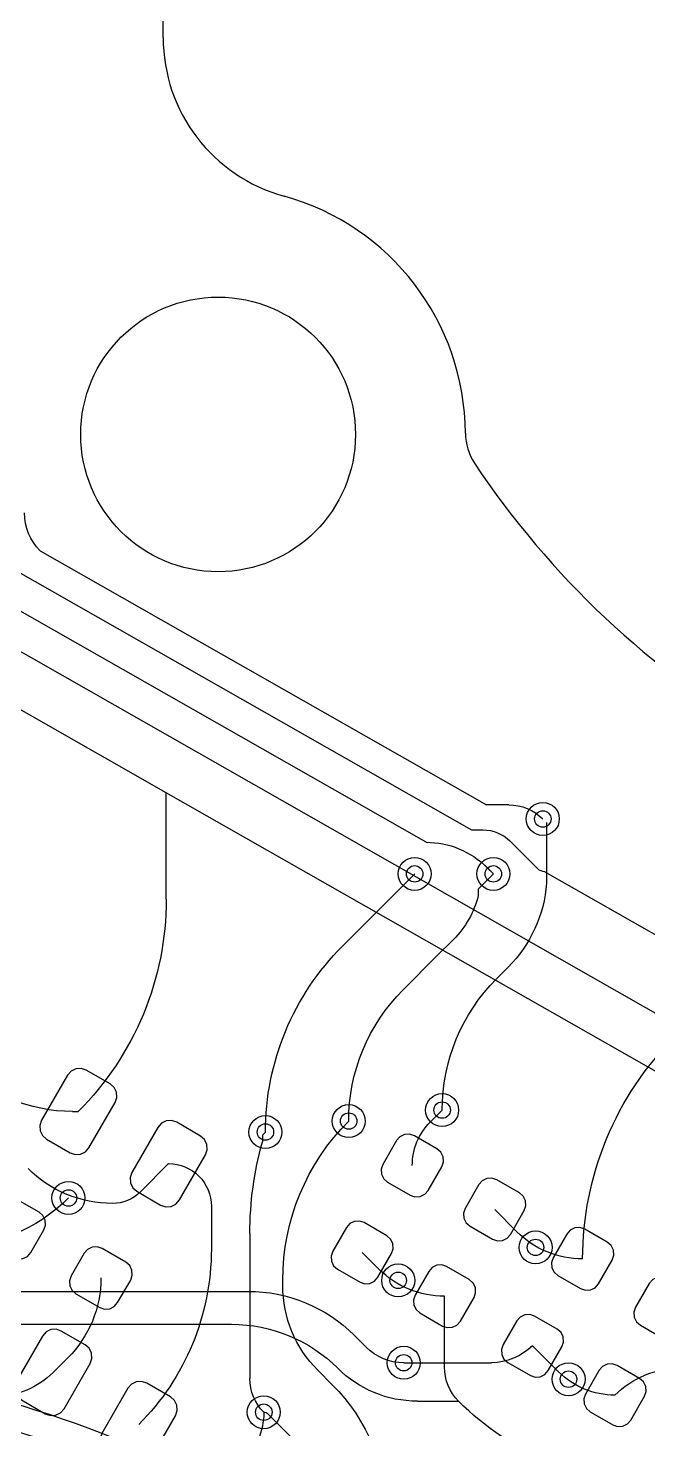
# Model space of a CAD drawing. Header units: millimetres. Extents: x -220 to 263, y -14 to 135.
# Drawn here: x -35.46 to -24.18, y 31.89 to 57.4 of the extents above; entities that cross this region are included whole.
import ezdxf

# ---------------------------------------------------------------- set-up
doc = ezdxf.new("R2010")
doc.units = ezdxf.units.MM
doc.layers.get('0').update_dxf_attribs({"color": 96, "lineweight": 25, "true_color": 0x008000})
doc.layers.add('livello 8', color=18, linetype='Continuous', lineweight=25, true_color=0x000000)
doc.layers.add('livello 9', color=18, linetype='Continuous', lineweight=25, true_color=0x000000)

msp = doc.modelspace()

# ---------------------------------------------------------------- linework, layer by layer
msp.add_line((-33, 57.228), (-33, 78.454))
msp.add_circle((-32, 50), 2.5)
for centre, radius, start, end in [((-30, 57.228), 3, 180, 254.534), ((-32, 50), 4.5, 0.303, 74.534), ((-26.5, 50.029), 1, 180.303, 213.5568), ((-14, 58.321), 16, 213.5568, 239.9998)]:
    msp.add_arc(centre, radius, start, end)
at = {"layer": 'livello 8', "color": 163, "true_color": 0x4d7fc4, "flags": 128}
for points in [[(-26.025, 42.933), (-26.025, 41.832)], [(-29.736, 40.685), (-28.423, 41.999)], [(-26.991, 41.999), (-27.266, 41.723)], [(-27.266, 41.723), (-27.266, 41.604)], [(-27.717, 40.804), (-28.023, 40.499)], [(-28.023, 40.499), (-28.633, 39.889)], [(-26.723, 40.299), (-26.933, 40.089)], [(-28.137, 37.485), (-27.923, 37.699)], [(-28.504, 36.148), (-28.417, 36.118), (-28.324, 36.125), (-28.241, 36.166), (-28.18, 36.235), (-27.93, 36.668), (-27.9, 36.756), (-27.906, 36.848), (-27.947, 36.932), (-28.017, 36.993), (-28.428, 37.23), (-28.516, 37.26), (-28.608, 37.254), (-28.692, 37.213), (-28.753, 37.143), (-29.003, 36.71), (-29.032, 36.622), (-29.026, 36.53), (-28.985, 36.447), (-28.916, 36.386), (-28.504, 36.148)], [(-26.928, 36.43), (-27.016, 36.46), (-27.108, 36.454), (-27.192, 36.413), (-27.253, 36.343), (-27.503, 35.91), (-27.532, 35.822), (-27.526, 35.73), (-27.485, 35.647), (-27.416, 35.586), (-27.004, 35.348), (-26.917, 35.318), (-26.824, 35.325), (-26.741, 35.366), (-26.68, 35.435), (-26.43, 35.868), (-26.4, 35.956), (-26.406, 36.048), (-26.447, 36.132), (-26.517, 36.193), (-26.928, 36.43)], [(-26.561, 35.484), (-26.966, 35.889)], [(-29.417, 34.568), (-29.329, 34.538), (-29.237, 34.544), (-29.153, 34.585), (-29.092, 34.655), (-28.842, 35.088), (-28.813, 35.175), (-28.819, 35.268), (-28.86, 35.351), (-28.929, 35.412), (-29.341, 35.65), (-29.428, 35.679), (-29.521, 35.673), (-29.604, 35.632), (-29.665, 35.563), (-29.915, 35.13), (-29.945, 35.042), (-29.939, 34.949), (-29.898, 34.866), (-29.828, 34.805), (-29.417, 34.568)], [(-25.328, 35.53), (-25.416, 35.56), (-25.508, 35.554), (-25.592, 35.513), (-25.653, 35.443), (-25.903, 35.01), (-25.932, 34.922), (-25.926, 34.83), (-25.885, 34.747), (-25.816, 34.686), (-25.404, 34.448), (-25.317, 34.418), (-25.224, 34.425), (-25.141, 34.466), (-25.08, 34.535), (-24.83, 34.968), (-24.8, 35.056), (-24.806, 35.148), (-24.847, 35.232), (-24.917, 35.293), (-25.328, 35.53)], [(-29.379, 35.109), (-29.074, 34.804)], [(-27.841, 34.85), (-27.928, 34.879), (-28.021, 34.873), (-28.104, 34.832), (-28.165, 34.763), (-28.415, 34.33), (-28.445, 34.242), (-28.439, 34.149), (-28.398, 34.066), (-28.328, 34.005), (-27.917, 33.768), (-27.829, 33.738), (-27.737, 33.744), (-27.653, 33.785), (-27.592, 33.855), (-27.342, 34.288), (-27.313, 34.375), (-27.319, 34.468), (-27.36, 34.551), (-27.429, 34.612), (-27.841, 34.85)], [(-23.904, 33.548), (-23.817, 33.518), (-23.724, 33.525), (-23.641, 33.566), (-23.58, 33.635), (-23.33, 34.068), (-23.3, 34.156), (-23.306, 34.248), (-23.347, 34.332), (-23.417, 34.393), (-23.828, 34.63), (-23.916, 34.66), (-24.008, 34.654), (-24.092, 34.613), (-24.153, 34.543), (-24.403, 34.11), (-24.432, 34.022), (-24.426, 33.93), (-24.385, 33.847), (-24.316, 33.786), (-23.904, 33.548)], [(-37.423, 34.399), (-31.454, 34.399)], [(-27.879, 33.018), (-27.879, 34.309)], [(-26.241, 33.95), (-26.328, 33.979), (-26.421, 33.973), (-26.504, 33.932), (-26.565, 33.863), (-26.815, 33.43), (-26.845, 33.342), (-26.839, 33.249), (-26.798, 33.166), (-26.728, 33.105), (-26.317, 32.868), (-26.229, 32.838), (-26.137, 32.844), (-26.053, 32.885), (-25.992, 32.955), (-25.742, 33.388), (-25.713, 33.475), (-25.719, 33.568), (-25.76, 33.651), (-25.829, 33.712), (-26.241, 33.95)], [(-37.034, 33.799), (-31.754, 33.799)], [(-29.523, 33.599), (-29.305, 33.382)], [(-26.279, 33.409), (-25.803, 32.933)], [(-24.817, 31.968), (-24.729, 31.938), (-24.637, 31.944), (-24.553, 31.985), (-24.492, 32.055), (-24.242, 32.488), (-24.213, 32.575), (-24.219, 32.668), (-24.26, 32.751), (-24.329, 32.812), (-24.741, 33.05), (-24.828, 33.079), (-24.921, 33.073), (-25.004, 33.032), (-25.065, 32.963), (-25.315, 32.53), (-25.345, 32.442), (-25.339, 32.349), (-25.298, 32.266), (-25.228, 32.205), (-24.817, 31.968)], [(-28.374, 32.399), (-27.623, 32.399)], [(-26.923, 27.999), (-31.09, 32.166)]]:
    msp.add_lwpolyline(points, dxfattribs=at)
for points in [[(-26.025, 41.832, -0.180398), (-26.723, 40.299)], [(-27.266, 41.604, -0.135149), (-27.717, 40.804)], [(-31.139, 37.299, -0.198911), (-29.736, 40.685)], [(-27.923, 37.699, -0.19891), (-26.933, 40.089)], [(-29.623, 37.499, -0.19891), (-28.633, 39.889)], [(-25.366, 34.989, -0.198917), (-23.693, 39.028)], [(-28.466, 36.689, -0.198936), (-28.137, 37.485)], [(-34.722, 36.099, -0.198912), (-36.895, 35.199)], [(-25.366, 34.989, -0.198911), (-26.561, 35.484)], [(-27.879, 34.309, -0.198918), (-29.074, 34.804)], [(-31.454, 34.399, -0.198903), (-29.523, 33.599)], [(-31.754, 33.799, -0.198903), (-29.823, 32.999)], [(-41.523, 33.199, -0.198914), (-27.012, 27.189)], [(-28.623, 33.099, -0.198893), (-29.305, 33.382)], [(-28.374, 32.399, -0.198924), (-29.823, 32.999)], [(-27.623, 32.399, -0.198892), (-27.879, 33.018)], [(-24.779, 32.509, -0.198918), (-25.803, 32.933)], [(-24.779, 32.509, -0.198923), (-23.595, 32.999)], [(-40.823, 32.599, -0.198912), (-28.019, 27.296)], [(-24.001, 30.899, -0.198914), (-27.623, 32.399)], [(-31.169, 32.199, -0.198894), (-31.09, 32.166)], [(-31.169, 32.199, -0.198894), (-31.09, 32.166)], [(-41.623, 32.099, -0.198913), (-28.136, 26.513)]]:
    msp.add_lwpolyline(points, format="xyb", dxfattribs=at)
at = {"layer": 'livello 8', "color": 7, "true_color": 0xececec}
for centre in [(-26.091, 42.999), (-28.423, 41.999), (-26.991, 41.999), (-29.623, 37.499), (-27.923, 37.699), (-31.139, 37.299), (-34.723, 36.099), (-26.223, 35.199), (-28.723, 34.599), (-28.623, 33.099), (-25.623, 32.799), (-31.169, 32.199)]:
    msp.add_circle(centre, 0.3, dxfattribs=at)
at = {"layer": 'livello 8', "color": 7}
for centre in [(-26.091, 42.999), (-28.423, 41.999), (-26.991, 41.999), (-27.923, 37.699), (-29.623, 37.499), (-31.139, 37.299), (-34.723, 36.099), (-26.223, 35.199), (-28.723, 34.599), (-28.623, 33.099), (-25.623, 32.799), (-31.169, 32.199)]:
    msp.add_circle(centre, 0.15, dxfattribs=at)
at = {"layer": 'livello 9', "color": 22, "true_color": 0xc83434, "flags": 128}
for points in [[(-35.239, 47.882, -0.198917), (-35.524, 48.57)], [(-26.708, 43.255, -0.198909), (-26.091, 42.999)], [(-27.175, 42.8, -0.198917), (-26.691, 42.599)], [(-28.215, 42.575, -0.198916), (-27.109, 42.118)], [(-26.052, 42.038, -0.198899), (-26.184, 42.092)], [(-32.944, 41.539, -0.198912), (-34.545, 37.674)], [(-34.648, 37.674, -0.198919), (-36.724, 38.534)], [(-30.823, 34.602, -0.198913), (-29.623, 37.499)], [(-28.466, 36.689, -0.198936), (-28.137, 37.485)], [(-31.422, 35.453, -0.067393), (-31.194, 37.122)], [(-33.923, 35.999, -0.1989), (-35.459, 36.635)], [(-32.9, 36.724, -0.414214), (-32.123, 35.947)], [(-33.414, 36.209, -0.198919), (-33.923, 35.999)], [(-25.366, 34.989, -0.198911), (-26.561, 35.484)], [(-32.123, 35.167, -0.198913), (-33.445, 31.974)], [(-27.879, 34.309, -0.198918), (-29.074, 34.804)], [(-34.132, 34.643, -0.198912), (-34.734, 33.19)], [(-30.186, 32.963, -0.198917), (-30.823, 34.499)], [(-26.279, 33.409, -0.198897), (-27.027, 33.099)], [(-35, 32.924, -0.198931), (-36.046, 32.49)], [(-24.779, 32.509, -0.198918), (-25.803, 32.933)], [(-31.169, 32.199, -0.198906), (-31.423, 32.812)], [(-29.922, 32.699, -0.198909), (-28.923, 30.285)], [(-31.169, 32.199, -0.198916), (-31.553, 31.27)]]:
    msp.add_lwpolyline(points, format="xyb", dxfattribs=at)
for points in [[(-35.239, 47.882), (-27.113, 43.255)], [(-35.723, 47.545), (-27.39, 42.8)], [(-28.215, 42.575), (-36.262, 47.159)], [(-22.695, 38.695), (-36.923, 46.799)], [(-32.944, 43.477), (-36.639, 45.582)], [(-32.944, 41.539), (-32.944, 43.477)], [(-21.965, 37.224), (-32.944, 43.477)], [(-26.708, 43.255), (-27.113, 43.255)], [(-27.39, 42.8), (-27.175, 42.8)], [(-26.184, 42.092), (-26.691, 42.599)], [(-26.991, 41.999), (-27.149, 42.158)], [(-27.109, 42.118), (-26.991, 41.999)], [(-26.052, 42.038), (-22.216, 39.852)], [(-35.216, 37.513), (-35.247, 37.42), (-35.241, 37.323), (-35.198, 37.235), (-35.124, 37.171), (-34.691, 36.921), (-34.599, 36.89), (-34.502, 36.896), (-34.414, 36.939), (-34.35, 37.013), (-33.875, 37.835), (-33.843, 37.928), (-33.85, 38.025), (-33.893, 38.113), (-33.966, 38.177), (-34.399, 38.427), (-34.492, 38.458), (-34.589, 38.452), (-34.676, 38.409), (-34.741, 38.335), (-35.216, 37.513)], [(-34.648, 37.674), (-34.545, 37.674)], [(-33.57, 36.563), (-33.602, 36.47), (-33.595, 36.373), (-33.552, 36.285), (-33.479, 36.221), (-33.046, 35.971), (-32.953, 35.94), (-32.856, 35.946), (-32.769, 35.989), (-32.704, 36.063), (-32.229, 36.885), (-32.198, 36.978), (-32.204, 37.075), (-32.247, 37.163), (-32.321, 37.227), (-32.754, 37.477), (-32.846, 37.508), (-32.943, 37.502), (-33.031, 37.459), (-33.095, 37.385), (-33.57, 36.563)], [(-28.137, 37.485), (-27.923, 37.699)], [(-31.139, 37.299), (-31.194, 37.244)], [(-31.194, 37.244), (-31.194, 37.122)], [(-28.504, 36.148), (-28.417, 36.118), (-28.324, 36.125), (-28.241, 36.166), (-28.18, 36.235), (-27.93, 36.668), (-27.9, 36.756), (-27.906, 36.848), (-27.947, 36.932), (-28.017, 36.993), (-28.428, 37.23), (-28.516, 37.26), (-28.608, 37.254), (-28.692, 37.213), (-28.753, 37.143), (-29.003, 36.71), (-29.032, 36.622), (-29.026, 36.53), (-28.985, 36.447), (-28.916, 36.386), (-28.504, 36.148)], [(-33.414, 36.209), (-32.9, 36.724)], [(-26.928, 36.43), (-27.016, 36.46), (-27.108, 36.454), (-27.192, 36.413), (-27.253, 36.343), (-27.503, 35.91), (-27.532, 35.822), (-27.526, 35.73), (-27.485, 35.647), (-27.416, 35.586), (-27.004, 35.348), (-26.917, 35.318), (-26.824, 35.325), (-26.741, 35.366), (-26.68, 35.435), (-26.43, 35.868), (-26.4, 35.956), (-26.406, 36.048), (-26.447, 36.132), (-26.517, 36.193), (-26.928, 36.43)], [(-35.172, 35.517), (-35.142, 35.605), (-35.148, 35.697), (-35.189, 35.78), (-35.259, 35.842), (-35.692, 36.092), (-35.78, 36.121), (-35.872, 36.115), (-35.955, 36.074), (-36.016, 36.005), (-36.254, 35.593), (-36.283, 35.506), (-36.277, 35.413), (-36.236, 35.33), (-36.167, 35.269), (-35.734, 35.019), (-35.646, 34.989), (-35.554, 34.995), (-35.47, 35.036), (-35.409, 35.106), (-35.172, 35.517)], [(-32.123, 35.947), (-32.123, 35.167)], [(-26.561, 35.484), (-26.966, 35.889)], [(-31.423, 35.453), (-31.423, 35.099)], [(-29.417, 34.568), (-29.329, 34.538), (-29.237, 34.544), (-29.153, 34.585), (-29.092, 34.655), (-28.842, 35.088), (-28.813, 35.175), (-28.819, 35.268), (-28.86, 35.351), (-28.929, 35.412), (-29.341, 35.65), (-29.428, 35.679), (-29.521, 35.673), (-29.604, 35.632), (-29.665, 35.563), (-29.915, 35.13), (-29.945, 35.042), (-29.939, 34.949), (-29.898, 34.866), (-29.828, 34.805), (-29.417, 34.568)], [(-25.328, 35.53), (-25.416, 35.56), (-25.508, 35.554), (-25.592, 35.513), (-25.653, 35.443), (-25.903, 35.01), (-25.932, 34.922), (-25.926, 34.83), (-25.885, 34.747), (-25.816, 34.686), (-25.404, 34.448), (-25.317, 34.418), (-25.224, 34.425), (-25.141, 34.466), (-25.08, 34.535), (-24.83, 34.968), (-24.8, 35.056), (-24.806, 35.148), (-24.847, 35.232), (-24.917, 35.293), (-25.328, 35.53)], [(-33.591, 34.605), (-33.562, 34.692), (-33.568, 34.785), (-33.609, 34.868), (-33.678, 34.929), (-34.111, 35.179), (-34.199, 35.209), (-34.291, 35.203), (-34.375, 35.162), (-34.436, 35.092), (-34.673, 34.681), (-34.703, 34.593), (-34.697, 34.501), (-34.656, 34.417), (-34.586, 34.356), (-34.153, 34.106), (-34.065, 34.077), (-33.973, 34.083), (-33.89, 34.124), (-33.829, 34.193), (-33.591, 34.605)], [(-31.423, 35.099), (-31.423, 32.812)], [(-29.074, 34.804), (-29.379, 35.109)], [(-27.841, 34.85), (-27.928, 34.879), (-28.021, 34.873), (-28.104, 34.832), (-28.165, 34.763), (-28.415, 34.33), (-28.445, 34.242), (-28.439, 34.149), (-28.398, 34.066), (-28.328, 34.005), (-27.917, 33.768), (-27.829, 33.738), (-27.737, 33.744), (-27.653, 33.785), (-27.592, 33.855), (-27.342, 34.288), (-27.313, 34.375), (-27.319, 34.468), (-27.36, 34.551), (-27.429, 34.612), (-27.841, 34.85)], [(-30.823, 34.499), (-30.823, 34.602)], [(-23.904, 33.548), (-23.817, 33.518), (-23.724, 33.525), (-23.641, 33.566), (-23.58, 33.635), (-23.33, 34.068), (-23.3, 34.156), (-23.306, 34.248), (-23.347, 34.332), (-23.417, 34.393), (-23.828, 34.63), (-23.916, 34.66), (-24.008, 34.654), (-24.092, 34.613), (-24.153, 34.543), (-24.403, 34.11), (-24.432, 34.022), (-24.426, 33.93), (-24.385, 33.847), (-24.316, 33.786), (-23.904, 33.548)], [(-26.241, 33.95), (-26.328, 33.979), (-26.421, 33.973), (-26.504, 33.932), (-26.565, 33.863), (-26.815, 33.43), (-26.845, 33.342), (-26.839, 33.249), (-26.798, 33.166), (-26.728, 33.105), (-26.317, 32.868), (-26.229, 32.838), (-26.137, 32.844), (-26.053, 32.885), (-25.992, 32.955), (-25.742, 33.388), (-25.713, 33.475), (-25.719, 33.568), (-25.76, 33.651), (-25.829, 33.712), (-26.241, 33.95)], [(-34.329, 33.085), (-34.298, 33.178), (-34.304, 33.275), (-34.347, 33.363), (-34.421, 33.427), (-34.854, 33.677), (-34.946, 33.708), (-35.043, 33.702), (-35.131, 33.659), (-35.195, 33.585), (-35.67, 32.763), (-35.702, 32.67), (-35.695, 32.573), (-35.652, 32.485), (-35.579, 32.421), (-35.146, 32.171), (-35.053, 32.14), (-34.956, 32.146), (-34.869, 32.189), (-34.804, 32.263), (-34.329, 33.085)], [(-34.734, 33.19), (-35, 32.924)], [(-26.279, 33.409), (-25.803, 32.933)], [(-29.923, 32.699), (-30.186, 32.963)], [(-28.623, 33.099), (-27.027, 33.099)], [(-24.817, 31.968), (-24.729, 31.938), (-24.637, 31.944), (-24.553, 31.985), (-24.492, 32.055), (-24.242, 32.488), (-24.213, 32.575), (-24.219, 32.668), (-24.26, 32.751), (-24.329, 32.812), (-24.741, 33.05), (-24.828, 33.079), (-24.921, 33.073), (-25.004, 33.032), (-25.065, 32.963), (-25.315, 32.53), (-25.345, 32.442), (-25.339, 32.349), (-25.298, 32.266), (-25.228, 32.205), (-24.817, 31.968)], [(-32.775, 32.135), (-32.743, 32.228), (-32.75, 32.325), (-32.793, 32.413), (-32.866, 32.477), (-33.299, 32.727), (-33.392, 32.758), (-33.489, 32.752), (-33.576, 32.709), (-33.641, 32.635), (-34.116, 31.813), (-34.147, 31.72), (-34.141, 31.623), (-34.098, 31.535), (-34.024, 31.471), (-33.591, 31.221), (-33.499, 31.19), (-33.402, 31.196), (-33.314, 31.239), (-33.25, 31.313), (-32.775, 32.135)]]:
    msp.add_lwpolyline(points, dxfattribs=at)
at = {"layer": 'livello 9', "color": 7, "true_color": 0xececec}
for centre in [(-26.091, 42.999), (-28.423, 41.999), (-26.991, 41.999), (-29.623, 37.499), (-27.923, 37.699), (-31.139, 37.299), (-34.723, 36.099), (-26.223, 35.199), (-28.723, 34.599), (-28.623, 33.099), (-25.623, 32.799), (-31.169, 32.199)]:
    msp.add_circle(centre, 0.3, dxfattribs=at)
at = {"layer": 'livello 9', "color": 7}
for centre in [(-26.091, 42.999), (-28.423, 41.999), (-26.991, 41.999), (-27.923, 37.699), (-29.623, 37.499), (-31.139, 37.299), (-34.723, 36.099), (-26.223, 35.199), (-28.723, 34.599), (-28.623, 33.099), (-25.623, 32.799), (-31.169, 32.199)]:
    msp.add_circle(centre, 0.15, dxfattribs=at)

doc.saveas('drawing.dxf')
